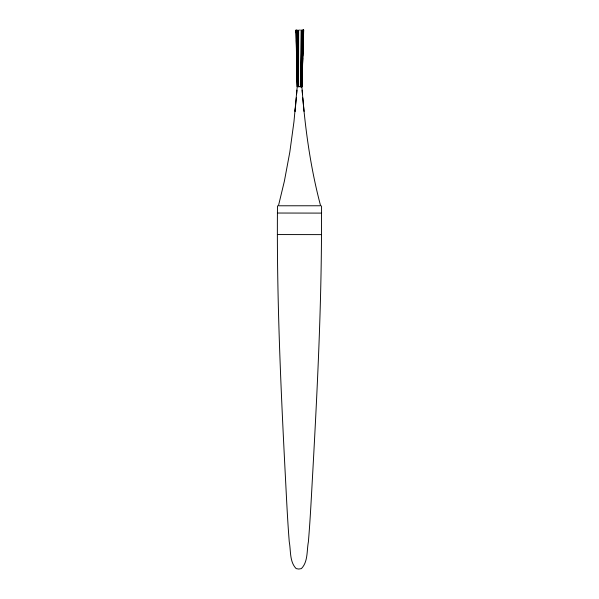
<?xml version="1.0" encoding="UTF-8"?>
<svg xmlns="http://www.w3.org/2000/svg" width="599" height="599" viewBox="0 0 599 599"><rect width="100%" height="100%" fill="white"/><g stroke="black" fill="none" stroke-linecap="round" stroke-linejoin="round"><path stroke-width="0.9" d="M277.479 205.786C276.648 294.079 280.542 382.319 285.072 470.477C286.344 494.257 287.355 518.06 289.257 541.803C290.934 550.616 289.407 561.735 296.161 568.608L298.766 569.05L301.379 568.616C308.156 561.765 306.673 550.638 308.388 541.833C310.387 518.098 311.487 494.295 312.858 470.522C317.56 384.79 321.858 298.983 321.491 213.102L277.622 213.034M321.566 213.109L321.566 205.861M298.557 86.683L298.646 30.085M300.339 86.765L301.132 30.025M301.125 86.803L302.428 29.987M301.334 86.81L300.623 86.735L302.031 30.002M303.079 29.972L301.334 86.773M302.742 57.931L301.844 86.84L301.933 76.575M302.203 67.253L302.465 57.931M302.787 46.737L303.004 39.279M302.802 56.066L303.319 39.279M303.379 37.415L303.611 29.95M303.513 29.957L301.889 86.84L303.693 29.95M301.889 86.803C304.891 126.868 310.267 166.881 320.592 205.764L278.453 205.786L284.375 181.19L289.819 152.094L293.967 121.672L297.224 86.585L300.623 86.78M296.655 93.886L296.954 90.172M296.325 97.854L295.075 111.354L295.539 106.592M299.515 30.04L300.144 30.047M277.434 234.561L321.446 234.621M296.048 30.145L297.329 86.63L296.924 67.185M298.841 86.653L297.329 86.593L296.393 30.137M304.06 111.392L302.794 97.892M302.158 90.209L302.458 93.916M295.966 30.137L297.224 86.63M296.153 30.13L296.206 32.915M296.363 40.32L296.812 61.622M296.767 40.313L296.797 42.17M297.246 67.185L297.411 76.455M296.962 30.122L297.823 86.653M297.733 30.107L298.287 86.668"/></g></svg>
